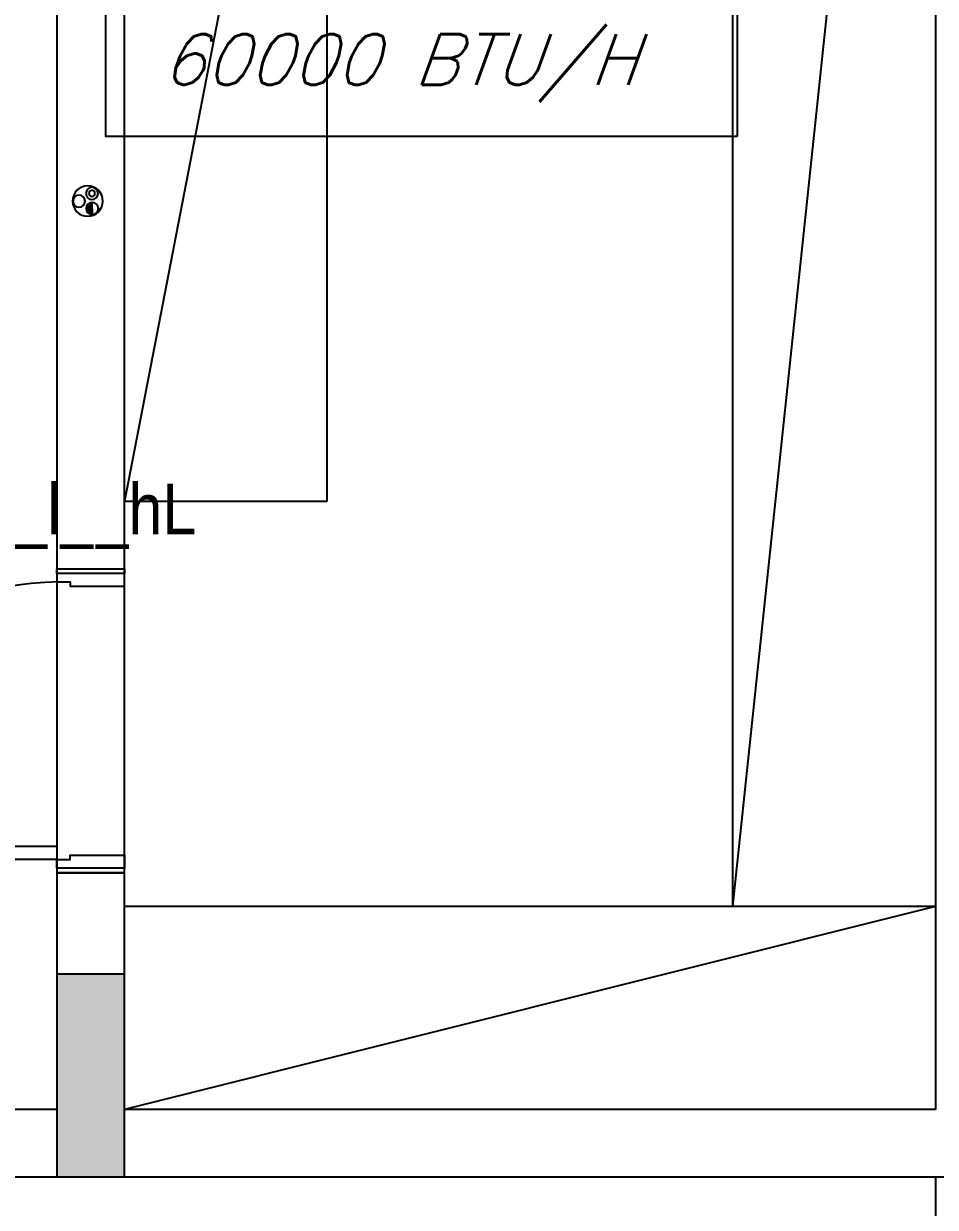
# Model space of a CAD drawing. Header units: metres. Extents: x -658 to -58, y -713 to -118.
# Drawn here: x -102.349 to -99.651, y -207.736 to -204.233 of the extents above; entities that cross this region are included whole.
import ezdxf
from ezdxf.enums import TextEntityAlignment as Align

# ---------------------------------------------------------------- set-up
doc = ezdxf.new("R2010")
doc.units = ezdxf.units.M
doc.header["$LTSCALE"] = 100
for name, color, linetype in [('plan', 8, 'Continuous'), ('REF-PIPE', 6, 'Continuous'), ('TEXT AC', 7, 'Continuous')]:
    doc.layers.add(name, color=color, linetype=linetype)
doc.styles.add('rss_dim1', font='romans.shx')
doc.styles.add('style12', font='xarab.shx')

# ---------------------------------------------------------------- blocks, each defined once
blk = doc.blocks.new('*U114')
for points in [[(79, 916), (79, 100), (39, 100), (39, 916)], [(0, -100), (14, -100), (14, 100), (0, 100)], [(900, -100), (886, -100), (886, 100), (900, 100)]]:
    blk.add_lwpolyline(points, close=True)
at = {"ltscale": 0.25}
for points in [[(900, 100), (0, 100)], [(0, -100), (900, -100)]]:
    blk.add_lwpolyline(points, dxfattribs=at)
at = {"flags": 128}
for points in [[(14, -100), (14, 100), (14, 100), (39, 100), (39, 60), (52, 60), (52, -100)], [(886, -100), (886, 100), (886, 100), (861, 100), (861, 60), (848, 60), (848, -100), (886, -100)]]:
    blk.add_lwpolyline(points, close=True, dxfattribs=at)
at = {"ltscale": 0.25}
blk.add_arc((38.2, 88.8), 822.9, 0.4032, 87.1892, dxfattribs=at)
blk = doc.blocks.new('RWEFRWEFRWE')
h = blk.add_hatch(color=256)
h.dxf.hatch_style = 1
h.paths.add_polyline_path([(-221.0055, -189.7532), (-220.8055, -189.7532), (-220.8055, -189.1532), (-221.0055, -189.1532)])
blk.add_lwpolyline([(-221.0055, -189.7532), (-220.8055, -189.7532), (-220.8055, -189.1532), (-221.0055, -189.1532)], close=True)
blk = doc.blocks.new('A$Cb06f5615')
at = {"layer": 'plan'}
for p, q in [((-30.8035, 10.1095), (-30.8035, 4.4095)), ((-30.2035, 10.1095), (-30.8035, 4.4095)), ((-30.2035, 10.1095), (-30.2035, 3.8095)), ((-32.6035, 5.4095), (-32.6035, 8.9095)), ((-32.0035, 8.7095), (-32.6035, 5.6095)), ((-32.0035, 5.6095), (-32.0035, 8.7095)), ((-32.8035, 8.1095), (-32.8035, 5.4095)), ((-32.6035, 5.6095), (-32.0035, 5.6095)), ((-32.8035, 5.4095), (-32.6035, 5.4095)), ((-32.6035, 4.5095), (-32.8035, 4.5095)), ((-32.8035, 4.5095), (-32.8035, 3.8095)), ((-32.6035, 3.8095), (-32.6035, 4.5095)), ((-30.2035, 4.4095), (-32.6035, 4.4095)), ((-30.2035, 4.4095), (-32.6035, 3.8095)), ((-32.8035, 3.8095), (-33.6035, 3.8095)), ((-30.2035, 3.8095), (-32.6035, 3.8095)), ((-33.6035, 3.6095), (-30.0035, 3.6095)), ((-30.2035, 3.6095), (-30.2035, 1.5095))]:
    blk.add_line(p, q, dxfattribs=at)
blk.add_blockref('RWEFRWEFRWE', (188.202, 193.3627), dxfattribs=at)
at = {"layer": 'plan', "xscale": 0.001, "yscale": 0.001, "zscale": 0.001, "rotation": 89.99999999999997}
blk.add_blockref('*U114', (-32.7035, 4.5095), dxfattribs=at)
at = {"layer": 'plan', "style": 'style12', "width": 0.9}
blk.add_text('p___l__hL', height=0.15, dxfattribs=at).set_placement((-33.2339, 5.5117))
blk = doc.blocks.new('RP')
at = {"layer": 'REF-PIPE'}
blk.add_hatch(color=256, dxfattribs=at).paths.add_polyline_path([(0.35, -1.09, -1), (3.35, -1.15)])
blk.add_line((3.35, -1.15), (0.35, -1.09), dxfattribs=at)
for centre, radius in [((0, 0), 3.75), ((0.04, 2.16), 1.5), ((-1.89, -1.04), 1.5), ((1.85, -1.12), 1.5), ((-1.89, -1.04), 0.75)]:
    blk.add_circle(centre, radius, dxfattribs=at)

msp = doc.modelspace()

# ---------------------------------------------------------------- linework, layer by layer
at = {"layer": 'TEXT AC', "color": 4}
msp.add_lwpolyline([(-100.2382, -204.5665), (-102.1063, -204.5665), (-102.1063, -203.9476), (-100.2382, -203.9476)], close=True, dxfattribs=at)

# ---------------------------------------------------------------- block references
at = {"layer": 'plan'}
msp.add_blockref('A$Cb06f5615', (-69.4477, -211.2557), dxfattribs=at)
at = {"layer": 'REF-PIPE', "ltscale": 3, "xscale": -0.012, "yscale": 0.012, "zscale": 0.012, "rotation": 90}
msp.add_blockref('RP', (-102.1597, -204.7579), dxfattribs=at)

# ---------------------------------------------------------------- texts
at = {"layer": 'TEXT AC', "color": 4, "style": 'rss_dim1', "oblique": 20}
msp.add_text('60000 BTU/H', height=0.15, dxfattribs=at).set_placement((-101.2387, -204.3388), align=Align.MIDDLE_CENTER)

doc.saveas('drawing.dxf')
